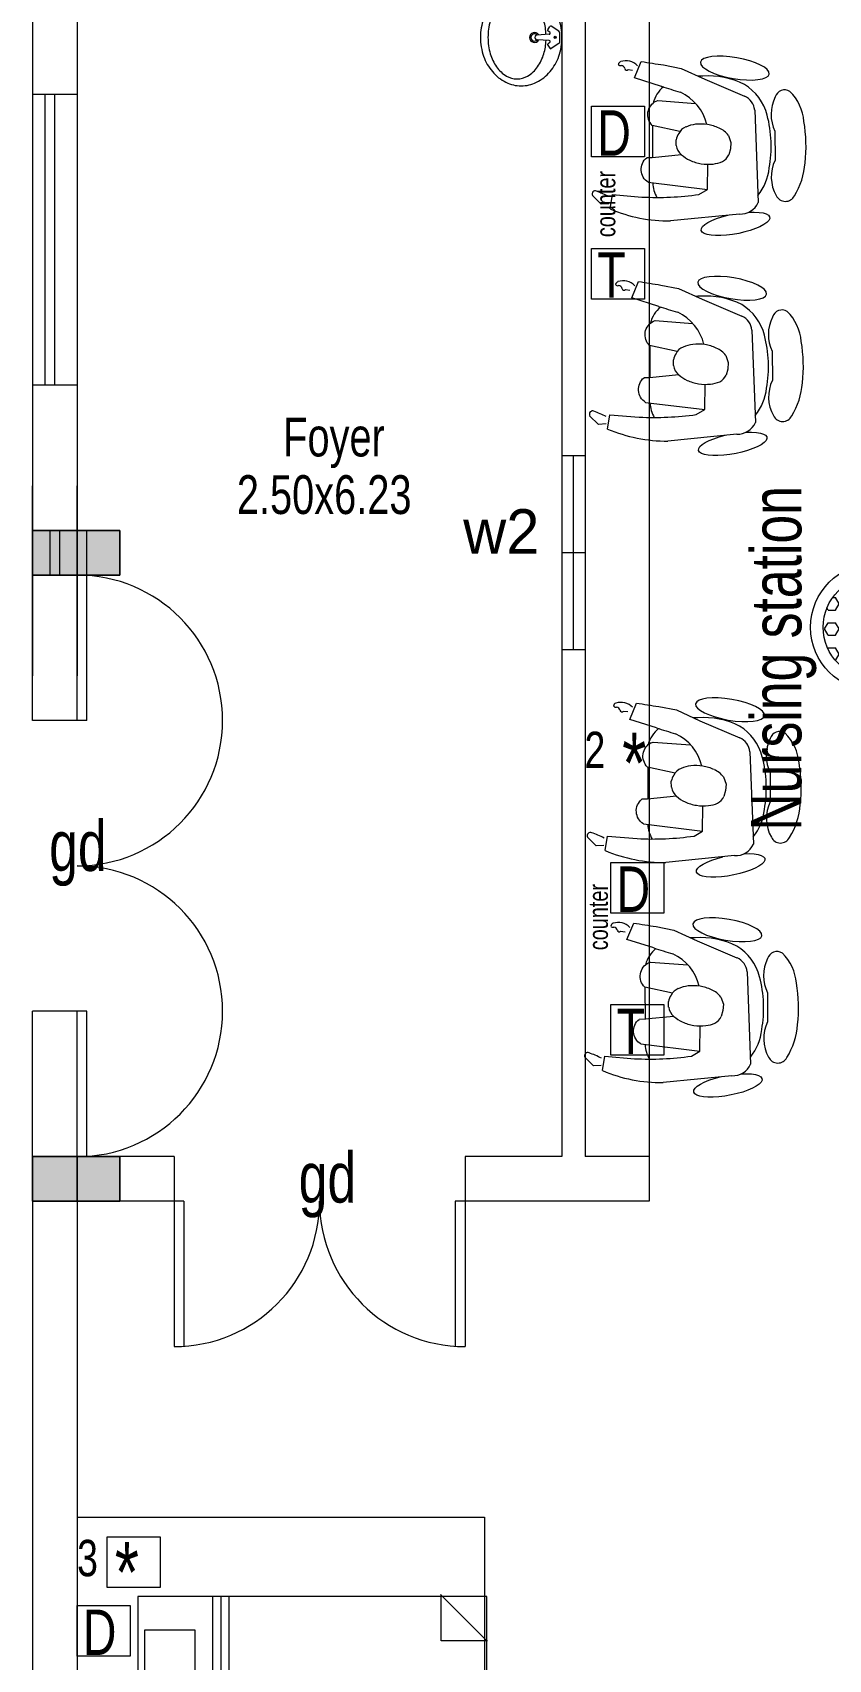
# Model space of a CAD drawing. Header units: metres. Extents: x 191982 to 427160, y -8904 to 80370.
# Drawn here: x 356010 to 360114, y 26608 to 35001 of the extents above; entities that cross this region are included whole.
import ezdxf

# ---------------------------------------------------------------- set-up
doc = ezdxf.new("R2010")
doc.units = ezdxf.units.M
doc.header["$LTSCALE"] = 700
doc.header["$MEASUREMENT"] = 0
doc.layers.get('0').update_dxf_attribs({"lineweight": 9})
for name, color, linetype, lineweight in [('elevations', 22, 'Continuous', 9), ('FURNITURE', 7, 'Continuous', 9), ('MAIN GATE', 7, 'Continuous', 9), ('NEW PLANS', 7, 'Continuous', 9), ('PLAN', 7, 'Continuous', 9), ('TEXT', 7, 'Continuous', 9)]:
    doc.layers.add(name, color=color, linetype=linetype, lineweight=lineweight)
doc.styles.add('RVR', font='MOD20.TTF')
doc.styles.get("Standard").update_dxf_attribs({"font": 'swisscl.ttf'})

# ---------------------------------------------------------------- blocks, each defined once
blk = doc.blocks.new('BASIN')
at = {"layer": 'PLAN'}
for p, q in [((-0.0664, 0.0159), (-0.1279, 0.0123)), ((-0.0732, 0.0397), (-0.062, 0.0562)), ((-0.0629, 0.0267), (-0.0719, 0.0327)), ((-0.0163, 0.0314), (-0.0551, 0.0576)), ((-0.0103, -0.0193), (-0.0103, 0.0193)), ((-0.0664, -0.0159), (-0.1279, -0.0123)), ((-0.0732, -0.0397), (-0.062, -0.0562)), ((-0.0629, -0.0267), (-0.0719, -0.0327)), ((-0.0163, -0.0315), (-0.0551, -0.0576))]:
    blk.add_line(p, q, dxfattribs=at)
blk.add_lwpolyline([(-0.2102, -0.25, 0.114941), (-0.1316, -0.2317, 0.103853), (-0.0616, -0.1768, 0.091249), (-0.0165, -0.0975, 0.083978), (0, 0, 0.083978), (-0.0165, 0.0975, 0.091249), (-0.0616, 0.1768, 0.103853), (-0.1316, 0.2317, 0.114941), (-0.2102, 0.25, 0.114941), (-0.2887, 0.2317, 0.103853), (-0.3588, 0.1768, 0.091249), (-0.4039, 0.0975, 0.083978), (-0.4204, 0, 0.083978), (-0.4039, -0.0975, 0.091249), (-0.3588, -0.1768, 0.103853), (-0.2887, -0.2317, 0.114941)], format="xyb", close=True, dxfattribs=at)
for points in [[(-0.082, 0.015, 0.058321), (-0.0937, 0.085, 0.08231), (-0.1256, 0.1515, 0.106842), (-0.1772, 0.1994, 0.134388), (-0.2316, 0.2143, 0.134388), (-0.286, 0.1994, 0.106842), (-0.3377, 0.1515, 0.08231), (-0.3696, 0.085, 0.070665), (-0.3816, 0)], [(-0.3816, 0, 0.070665), (-0.3696, -0.085, 0.08231), (-0.3377, -0.1515, 0.106842), (-0.286, -0.1994, 0.134388), (-0.2316, -0.2143, 0.134388), (-0.1772, -0.1994, 0.106842), (-0.1256, -0.1515, 0.08231), (-0.0937, -0.085, 0.058296), (-0.082, -0.015)]]:
    blk.add_lwpolyline(points, format="xyb", dxfattribs=at)
for radius in [0.00569, 0.00369]:
    blk.add_circle((-0.0349, 0), radius, dxfattribs=at)
for centre, radius, start, end in [((-0.142, -0.0004), 0.0257, 30.89641, 331.20825), ((-0.142, -0.0004), 0.0188, 42.66127, 320.64746), ((-0.1279, 0), 0.0123, 89.75733, 270.24267), ((-0.0691, 0.0369), 0.005, 145.96273, 235.96273), ((-0.0663, 0.0218), 0.0059, 268.92232, 55.39757), ((-0.0579, 0.0534), 0.005, 55.96273, 145.96273), ((-0.0247, 0.0197), 0.0144, 358.39997, 54.51472), ((-0.0691, -0.0369), 0.005, 123.91807, 214.03727), ((-0.0663, -0.0218), 0.0059, 304.60243, 91.07768), ((-0.0579, -0.0534), 0.005, 214.03727, 304.00089), ((-0.0247, -0.0197), 0.0144, 305.48528, 1.60003)]:
    blk.add_arc(centre, radius, start, end, dxfattribs=at)
blk = doc.blocks.new('CHAIR HUMAN')
at = {"layer": 'FURNITURE', "color": 8}
for p, q in [((-26.45, 23.08), (-26.56, 20.53)), ((-3.93, 19.47), (-15.58, 23.06)), ((-28.18, 22.59), (-29.99, 21.39)), ((-26.87, 22.25), (-28.18, 22.59)), ((-26.56, 20.53), (-21.37, 19.91)), ((-11.62, 17.49), (-10.32, 16.32)), ((-20.78, 17.15), (-10.32, 16.32)), ((-10.32, 16.32), (-11.13, 11.96)), ((-4.91, 0.99), (-1.09, 16.82)), ((-20.96, 12.75), (-21.91, 12.95)), ((-16.02, 11.22), (-20.96, 12.75)), ((-17.24, 9.83), (-17.46, 8.82)), ((-17.08, 7.25), (-22.07, 7.18)), ((-8.57, 6.25), (-7.89, 7.38)), ((-21.86, 0.1), (-26.79, -0.42)), ((-21.97, 2.68), (-15.4, 1.86)), ((-28.18, -1.64), (-27.4, -1.72)), ((-26.79, -0.42), (-26.2, -3.51)), ((-19.05, -3.7), (-14.6, -2.65)), ((-14.6, -2.65), (-7.15, -1.1)), ((-26.2, -3.51), (-26.2, -3.51)), ((-26.2, -3.51), (-26.2, -3.51)), ((-22.22, -3.67), (-19.05, -3.7))]:
    blk.add_line(p, q, dxfattribs=at)
at = {"layer": 'FURNITURE', "color": 253}
for p, q in [((-7.74, 8.53), (-7.84, 9.63)), ((-7.89, 7.38), (-7.74, 8.53))]:
    blk.add_line(p, q, dxfattribs=at)
at = {"layer": 'FURNITURE'}
blk.add_line((-22.25, 2.83), (-21.97, 2.68), dxfattribs=at)
for points in [[(-20.01, 17.09, -0.12585), (-18.76, 19.46, -0.12585)], [(-1.39, 15.6, -0.1466), (-0.38, 10.46, -0.10836), (-2.58, 1.41, -0.19652), (-7.57, -3.09, -0.140333), (-15.07, -3.08, -0.015809), (-15.85, -2.91, -0.015809)], [(-21.47, 0.14, -0.171126), (-22.7, 3.27)]]:
    blk.add_lwpolyline(points, format="xyb", dxfattribs=at)
blk.add_lwpolyline([(-0.68, 3.9), (0.35, 8.92, -0.246024), (1.78, 15, -0.627364), (4.93, 14.41, -0.121702), (5.63, 8.35, -0.072521), (3.99, 1.22, -0.181268), (0.53, -3.48, -0.504268), (-1.83, -2.01, -0.233344), (-0.68, 3.9, -0.38021)], format="xyb", close=True, dxfattribs=at)
blk.add_lwpolyline([(-22.03, 7.18), (-20.9, 12.74)], dxfattribs=at)
at = {"layer": 'FURNITURE', "color": 8}
for centre, start, end in [((-19.84, 14.64), 110.5954, 219.206), ((-20.6, 4.94), 123.3791, 231.9897)]:
    blk.add_arc(centre, 2.68, start, end, dxfattribs=at)
at = {"layer": 'FURNITURE', "color": 8, "extrusion": (0, 0, -1)}
for centre, major_axis, ratio, start_param, end_param in [((-21.07, 0.76), (24.86, -0.06), 0.919648, 4.491971, 4.932807), ((-29.52, 21.04), (0, -0.588), 1, -0.181994, 2.206091), ((-37.86, 66.35), (46.66, 0), 1, 1.337822, 1.388802), ((-27.59, -25.99), (47.8, -11.87), 0.939866, 4.610213, 4.814565), ((-4.47, 16.04), (3.47, 0), 1, 4.867739, 6.055789), ((-13.09, 6.41), (0, -5.63), 1, 2.594814, 2.913029), ((-12.59, 4.24), (0, -7.86), 1, 2.913029, 3.182008), ((-12.59, 4.24), (7.86, 0), 1, 4.752804, 5.021783), ((-11.96, 6.18), (0, -5.82), 1, 3.450037, 3.73676), ((-14.56, 8.79), (0, -2.9), 1, 1.166218, 1.580842), ((-14.85, 8.96), (2.54, 0), 1, 3.491617, 4.236706), ((-10.5, 8.91), (0, -2.76), 1, 3.85574, 4.450397), ((-15.1, 8.15), (2.18, 0), 1, 2.108812, 2.908893), ((-12.91, 10.84), (0, -5.63), 1, 0.309394, 0.627609), ((-11.21, 9.18), (3.94, 0), 1, 0.836911, 1.376484), ((-20.3, 8.59), (8.35, 0), 1, 0.429031, 1.337682), ((-12.23, 12.96), (0, -7.86), 1, 0.040415, 0.309394), ((-12.23, 12.96), (0, -7.86), 1, -0.228563, 0.040415), ((6.06, -246.49), (0, -248.16), 1, 3.028829, 3.042968), ((-7.75, 1.79), (2.95, 0), 1, 0.274705, 1.364745), ((-29.74, -2.48), (0.428, 0), 1, 3.842995, 5.296205), ((-28.34, -0.27), (2.87, 0), 1, 0.966213, 2.087194), ((-29.43, -1.43), (0, -0.689), 1, -1.1852, 0.10245), ((-28.47, -1.82), (0, -0.345), 1, 1.956393, 4.171446), ((-34.81, -265.82), (0, -262.45), 1, 3.174422, 3.189594)]:
    blk.add_ellipse(centre, major_axis=major_axis, ratio=ratio, start_param=start_param, end_param=end_param, dxfattribs=at)
at = {"layer": 'FURNITURE'}
blk.add_ellipse((-4.28, 21.29, -17.21), major_axis=(-5.69, 2.31), ratio=0.286876, start_param=2.025834, end_param=7.681694, dxfattribs=at)
at = {"layer": 'FURNITURE', "color": 253, "extrusion": (0, 0, -1)}
blk.add_ellipse((-29.46, -2.23), major_axis=(0.602, 0), ratio=1, start_param=2.087194, end_param=3.199031, dxfattribs=at)
at = {"layer": 'FURNITURE'}
blk.add_ellipse((-9.79, -5.6, -17.21), major_axis=(-6.15, 0.17), ratio=0.3, dxfattribs=at)
blk = doc.blocks.new('A$C68D14229')
for p, q in [((0.53, 0.15), (0.53, 72.15)), ((0.53, 72.15), (36.53, 72.15)), ((36.53, 72.15), (36.53, 0.15)), ((22.29, 60.4), (22.29, 0.15)), ((23.96, 60.4), (23.96, 0.15)), ((25.62, 60.4), (25.62, 0.15)), ((0.53, 56.71), (36, 56.69)), ((0.53, 55.02), (36, 55.02)), ((0.53, 53.36), (36, 53.36)), ((0.11, 9.73), (9.63, 0.15)), ((9.63, 9.58), (0.11, 9.58)), ((9.63, 0), (9.63, 9.58)), ((36.53, 0.15), (0.53, 0.15))]:
    blk.add_line(p, q)
blk.add_lwpolyline([(29.63, 70.7), (7.38, 70.7), (7.38, 60.4), (29.63, 60.4)], close=True)
blk = doc.blocks.new('DAS')
at = {"layer": 'MAIN GATE'}
h = blk.add_hatch(dxfattribs=at)
h.set_pattern_fill('HEX', color=1, scale=0.3, style=0)
h.paths.add_polyline_path([(-3163.779, -2.1999, 1), (-3163.253, -2.1999, 1)])
at = {"layer": 'MAIN GATE', "color": 5}
for radius in [0.3279, 0.263]:
    blk.add_circle((-3163.516, -2.1999), radius, dxfattribs=at)
at = {"layer": 'NEW PLANS', "color": 7}
blk.add_text('SP', height=0.144, dxfattribs=at).set_placement((-3163.6314, -2.2621))

msp = doc.modelspace()

# ---------------------------------------------------------------- hatches: boundary and pattern name
at = {"layer": 'NEW PLANS'}
for points in [[(356459.904, 32201.692), (356459.904, 32431.692), (356009.904, 32431.692), (356009.904, 32201.692)], [(356229.904, 32431.692), (356009.904, 32431.692), (356009.904, 32201.692), (356229.904, 32201.692)], [(356229.904, 32431.692), (356009.904, 32431.692), (356009.904, 32201.692), (356229.904, 32201.692)], [(356229.904, 32431.692), (356009.904, 32431.692), (356009.904, 32201.692), (356229.904, 32201.692)], [(356229.904, 32431.692), (356009.904, 32431.692), (356009.904, 32201.692), (356229.904, 32201.692)], [(356239.904, 32431.692), (356239.904, 32201.692), (356009.904, 32201.692), (356009.904, 32431.692)], [(356239.904, 32431.692), (356239.904, 32201.692), (356009.904, 32201.692), (356009.904, 32431.692)], [(356239.904, 32431.692), (356239.904, 32201.692), (356009.904, 32201.692), (356009.904, 32431.692)], [(356239.904, 32431.692), (356239.904, 32201.692), (356009.904, 32201.692), (356009.904, 32431.692)], [(356229.904, 32431.692), (356009.904, 32431.692), (356009.904, 32201.692), (356229.904, 32201.692)], [(356229.904, 32431.692), (356009.904, 32431.692), (356009.904, 32201.692), (356229.904, 32201.692)], [(356239.904, 32431.692), (356239.904, 32201.692), (356009.904, 32201.692), (356009.904, 32431.692)], [(356239.904, 32431.692), (356239.904, 32201.692), (356009.904, 32201.692), (356009.904, 32431.692)], [(356239.904, 32431.692), (356239.904, 32201.692), (356009.904, 32201.692), (356009.904, 32431.692)], [(356229.904, 32431.692), (356009.904, 32431.692), (356009.904, 32201.692), (356229.904, 32201.692)], [(356229.904, 32431.692), (356009.904, 32431.692), (356009.904, 32201.692), (356229.904, 32201.692)], [(356239.904, 32431.692), (356239.904, 32201.692), (356009.904, 32201.692), (356009.904, 32431.692)], [(356239.904, 32431.692), (356239.904, 32201.692), (356009.904, 32201.692), (356009.904, 32431.692)], [(356229.904, 32431.692), (356009.904, 32431.692), (356009.904, 32201.692), (356229.904, 32201.692)], [(356229.904, 32431.692), (356009.904, 32431.692), (356009.904, 32201.692), (356229.904, 32201.692)], [(356229.904, 32431.692), (356229.904, 32201.692), (356459.904, 32201.692), (356459.904, 32431.692)], [(356229.904, 32431.692), (356229.904, 32201.692), (356459.904, 32201.692), (356459.904, 32431.692)], [(356229.904, 32431.692), (356229.904, 32201.692), (356459.904, 32201.692), (356459.904, 32431.692)], [(356229.904, 32431.692), (356229.904, 32201.692), (356459.904, 32201.692), (356459.904, 32431.692)], [(356229.904, 32431.692), (356229.904, 32201.692), (356459.904, 32201.692), (356459.904, 32431.692)], [(356229.904, 32431.692), (356229.904, 32201.692), (356459.904, 32201.692), (356459.904, 32431.692)], [(356229.904, 32431.692), (356229.904, 32201.692), (356459.904, 32201.692), (356459.904, 32431.692)], [(356229.904, 32431.692), (356229.904, 32201.692), (356459.904, 32201.692), (356459.904, 32431.692)], [(356229.904, 32431.692), (356229.904, 32201.692), (356459.904, 32201.692), (356459.904, 32431.692)], [(356229.904, 32431.692), (356229.904, 32201.692), (356459.904, 32201.692), (356459.904, 32431.692)], [(356459.904, 32431.692), (356459.904, 32201.692), (356239.904, 32201.692), (356239.904, 32431.692)], [(356459.904, 32431.692), (356459.904, 32201.692), (356239.904, 32201.692), (356239.904, 32431.692)], [(356459.904, 32431.692), (356459.904, 32201.692), (356239.904, 32201.692), (356239.904, 32431.692)], [(356459.904, 32431.692), (356459.904, 32201.692), (356239.904, 32201.692), (356239.904, 32431.692)], [(356459.904, 32431.692), (356459.904, 32201.692), (356239.904, 32201.692), (356239.904, 32431.692)], [(356459.904, 32431.692), (356459.904, 32201.692), (356239.904, 32201.692), (356239.904, 32431.692)], [(356459.904, 32431.692), (356459.904, 32201.692), (356239.904, 32201.692), (356239.904, 32431.692)], [(356459.904, 32431.692), (356459.904, 32201.692), (356239.904, 32201.692), (356239.904, 32431.692)], [(356459.904, 32431.692), (356459.904, 32201.692), (356239.904, 32201.692), (356239.904, 32431.692)], [(356459.904, 28971.692), (356459.904, 29201.692), (356009.904, 29201.692), (356009.904, 28971.692)], [(356229.904, 29201.692), (356009.904, 29201.692), (356009.904, 28971.692), (356229.904, 28971.692)], [(356229.904, 29201.692), (356009.904, 29201.692), (356009.904, 28971.692), (356229.904, 28971.692)], [(356229.904, 29201.692), (356009.904, 29201.692), (356009.904, 28971.692), (356229.904, 28971.692)], [(356229.904, 29201.692), (356009.904, 29201.692), (356009.904, 28971.692), (356229.904, 28971.692)], [(356239.904, 29201.692), (356239.904, 28971.692), (356009.904, 28971.692), (356009.904, 29201.692)], [(356239.904, 29201.692), (356239.904, 28971.692), (356009.904, 28971.692), (356009.904, 29201.692)], [(356239.904, 29201.692), (356239.904, 28971.692), (356009.904, 28971.692), (356009.904, 29201.692)], [(356229.904, 29201.692), (356009.904, 29201.692), (356009.904, 28971.692), (356229.904, 28971.692)], [(356229.904, 29201.692), (356009.904, 29201.692), (356009.904, 28971.692), (356229.904, 28971.692)], [(356239.904, 29201.692), (356239.904, 28971.692), (356009.904, 28971.692), (356009.904, 29201.692)], [(356239.904, 29201.692), (356239.904, 28971.692), (356009.904, 28971.692), (356009.904, 29201.692)], [(356229.904, 29201.692), (356009.904, 29201.692), (356009.904, 28971.692), (356229.904, 28971.692)], [(356229.904, 29201.692), (356009.904, 29201.692), (356009.904, 28971.692), (356229.904, 28971.692)], [(356229.904, 29201.692), (356229.904, 28971.692), (356459.904, 28971.692), (356459.904, 29201.692)], [(356229.904, 29201.692), (356229.904, 28971.692), (356459.904, 28971.692), (356459.904, 29201.692)], [(356229.904, 29201.692), (356229.904, 28971.692), (356459.904, 28971.692), (356459.904, 29201.692)], [(356229.904, 29201.692), (356229.904, 28971.692), (356459.904, 28971.692), (356459.904, 29201.692)], [(356229.904, 29201.692), (356229.904, 28971.692), (356459.904, 28971.692), (356459.904, 29201.692)], [(356229.904, 29201.692), (356229.904, 28971.692), (356459.904, 28971.692), (356459.904, 29201.692)], [(356229.904, 29201.692), (356229.904, 28971.692), (356459.904, 28971.692), (356459.904, 29201.692)], [(356229.904, 29201.692), (356229.904, 28971.692), (356459.904, 28971.692), (356459.904, 29201.692)], [(356459.904, 29201.692), (356459.904, 28971.692), (356239.904, 28971.692), (356239.904, 29201.692)], [(356459.904, 29201.692), (356459.904, 28971.692), (356239.904, 28971.692), (356239.904, 29201.692)], [(356459.904, 29201.692), (356459.904, 28971.692), (356239.904, 28971.692), (356239.904, 29201.692)], [(356459.904, 29201.692), (356459.904, 28971.692), (356239.904, 28971.692), (356239.904, 29201.692)], [(356459.904, 29201.692), (356459.904, 28971.692), (356239.904, 28971.692), (356239.904, 29201.692)]]:
    msp.add_hatch(color=256, dxfattribs=at).paths.add_polyline_path(points)

# ---------------------------------------------------------------- linework, layer by layer
for points in [[(358892.617, 34620.38), (359165.174, 34620.38), (359165.174, 34358.878), (358892.617, 34358.878)], [(358892.617, 33887.297), (359165.174, 33887.297), (359165.174, 33625.795), (358892.617, 33625.795)], [(358991.852, 30719.082), (359264.408, 30719.082), (359264.408, 30457.58), (358991.852, 30457.58)], [(358991.852, 29985.999), (359264.408, 29985.999), (359264.408, 29724.497), (358991.852, 29724.497)], [(356395.32, 27240.873), (356668.127, 27240.873), (356668.127, 26979.13), (356395.32, 26979.13)], [(356239.904, 26885.419), (356512.46, 26885.419), (356512.46, 26623.917), (356239.904, 26623.917)]]:
    msp.add_lwpolyline(points, close=True)
at = {"layer": 'elevations'}
for p, q in [((356239.904, 27341.692), (358339.904, 27341.692)), ((358339.904, 27341.692), (358339.904, 22741.692))]:
    msp.add_line(p, q, dxfattribs=at)
at = {"layer": 'FURNITURE'}
for p, q in [((359189.904, 35431.692), (359189.904, 32431.692)), ((359189.904, 32431.692), (359189.904, 29201.692))]:
    msp.add_line(p, q, dxfattribs=at)
at = {"layer": 'NEW PLANS'}
for p, q in [((356009.904, 39641.692), (356009.904, 31681.692)), ((356239.904, 35431.692), (356239.904, 31681.692)), ((358739.904, 35431.692), (358739.904, 29201.692)), ((358859.904, 35431.692), (358859.904, 29201.692)), ((356239.904, 34681.692), (356009.904, 34681.692)), ((356074.904, 33181.692), (356074.904, 34681.692)), ((356124.904, 33181.692), (356124.904, 34681.692)), ((356239.904, 33181.692), (356009.904, 33181.692)), ((358859.904, 32816.692), (358739.904, 32816.692)), ((358799.904, 31816.692), (358799.904, 32816.692)), ((356009.904, 32431.692), (356009.904, 32661.692)), ((356009.904, 32431.692), (356009.904, 32661.692)), ((356009.904, 32431.692), (356009.904, 32661.692)), ((356009.904, 32431.692), (356009.904, 32661.692)), ((356009.904, 32431.692), (356009.904, 32661.692)), ((356009.904, 32431.692), (356009.904, 32661.692)), ((356009.904, 32431.692), (356009.904, 32661.692)), ((356009.904, 32431.692), (356009.904, 32661.692)), ((356009.904, 31681.692), (356009.904, 32661.692)), ((356009.904, 32431.692), (356009.904, 32661.692)), ((356009.904, 32431.692), (356009.904, 32661.692)), ((356009.904, 32431.692), (356009.904, 32661.692)), ((356009.904, 32431.692), (356009.904, 32661.692)), ((356009.904, 32431.692), (356009.904, 32661.692)), ((356009.904, 32431.692), (356009.904, 32661.692)), ((356009.904, 32431.692), (356009.904, 32661.692)), ((356009.904, 32431.692), (356009.904, 32661.692)), ((356009.904, 32201.692), (356009.904, 32661.692)), ((356239.904, 31681.692), (356239.904, 32661.692)), ((356239.904, 32201.692), (356239.904, 32661.692)), ((356009.904, 32481.692), (356009.904, 32431.692)), ((356009.904, 32431.692), (356459.904, 32431.692)), ((356009.904, 32431.692), (356459.904, 32431.692)), ((356009.904, 32431.692), (356459.904, 32431.692)), ((356009.904, 32431.692), (356459.904, 32431.692)), ((356459.904, 32431.692), (356009.904, 32431.692)), ((356459.904, 32431.692), (356009.904, 32431.692)), ((356459.904, 32431.692), (356009.904, 32431.692)), ((356459.904, 32431.692), (356009.904, 32431.692)), ((356459.904, 32431.692), (356009.904, 32431.692)), ((356459.904, 32431.692), (356009.904, 32431.692)), ((356459.904, 32431.692), (356009.904, 32431.692)), ((356459.904, 32431.692), (356009.904, 32431.692)), ((356459.904, 32431.692), (356009.904, 32431.692)), ((356459.904, 32431.692), (356009.904, 32431.692)), ((356459.904, 32431.692), (356009.904, 32431.692)), ((356459.904, 32431.692), (356009.904, 32431.692)), ((356459.904, 32431.692), (356009.904, 32431.692)), ((356459.904, 32431.692), (356009.904, 32431.692)), ((356459.904, 32431.692), (356009.904, 32431.692)), ((356459.904, 32431.692), (356009.904, 32431.692)), ((356459.904, 32431.692), (356009.904, 32431.692)), ((356459.904, 32431.692), (356009.904, 32431.692)), ((356459.904, 32431.692), (356009.904, 32431.692)), ((356459.904, 32431.692), (356009.904, 32431.692)), ((356459.904, 32431.692), (356009.904, 32431.692)), ((356459.904, 32431.692), (356009.904, 32431.692)), ((356459.904, 32431.692), (356009.904, 32431.692)), ((356459.904, 32431.692), (356009.904, 32431.692)), ((356459.904, 32431.692), (356009.904, 32431.692)), ((356459.904, 32431.692), (356009.904, 32431.692)), ((356459.904, 32431.692), (356009.904, 32431.692)), ((356459.904, 32431.692), (356009.904, 32431.692)), ((356459.904, 32431.692), (356009.904, 32431.692)), ((356459.904, 32431.692), (356009.904, 32431.692)), ((356459.904, 32431.692), (356009.904, 32431.692)), ((356459.904, 32431.692), (356009.904, 32431.692)), ((356459.904, 32431.692), (356009.904, 32431.692)), ((356009.904, 32201.692), (356009.904, 32431.692)), ((356009.904, 32431.692), (356459.904, 32431.692)), ((356009.904, 32431.692), (356459.904, 32431.692)), ((356009.904, 32201.692), (356009.904, 32431.692)), ((356459.904, 32431.692), (356009.904, 32431.692)), ((356009.904, 32431.692), (356459.904, 32431.692)), ((356009.904, 32431.692), (356459.904, 32431.692)), ((356009.904, 32431.692), (356459.904, 32431.692)), ((356009.904, 32431.692), (356459.904, 32431.692)), ((356459.904, 32431.692), (356009.904, 32431.692)), ((356459.904, 32431.692), (356009.904, 32431.692)), ((356459.904, 32431.692), (356009.904, 32431.692)), ((356459.904, 32431.692), (356009.904, 32431.692)), ((356459.904, 32431.692), (356009.904, 32431.692)), ((356459.904, 32431.692), (356009.904, 32431.692)), ((356459.904, 32431.692), (356009.904, 32431.692)), ((356459.904, 32431.692), (356009.904, 32431.692)), ((356459.904, 32431.692), (356009.904, 32431.692)), ((356459.904, 32431.692), (356009.904, 32431.692)), ((356459.904, 32431.692), (356009.904, 32431.692)), ((356459.904, 32431.692), (356009.904, 32431.692)), ((356459.904, 32431.692), (356009.904, 32431.692)), ((356459.904, 32431.692), (356009.904, 32431.692)), ((356459.904, 32431.692), (356009.904, 32431.692)), ((356459.904, 32431.692), (356009.904, 32431.692)), ((356459.904, 32431.692), (356009.904, 32431.692)), ((356459.904, 32431.692), (356009.904, 32431.692)), ((356459.904, 32431.692), (356009.904, 32431.692)), ((356459.904, 32431.692), (356009.904, 32431.692)), ((356459.904, 32431.692), (356009.904, 32431.692)), ((356459.904, 32431.692), (356009.904, 32431.692)), ((356459.904, 32431.692), (356009.904, 32431.692)), ((356459.904, 32431.692), (356009.904, 32431.692)), ((356459.904, 32431.692), (356009.904, 32431.692)), ((356459.904, 32431.692), (356009.904, 32431.692)), ((356459.904, 32431.692), (356009.904, 32431.692)), ((356459.904, 32431.692), (356009.904, 32431.692)), ((356459.904, 32431.692), (356009.904, 32431.692)), ((356459.904, 32431.692), (356009.904, 32431.692)), ((356459.904, 32431.692), (356009.904, 32431.692)), ((356459.904, 32431.692), (356009.904, 32431.692)), ((356459.904, 32431.692), (356009.904, 32431.692)), ((356009.904, 32201.692), (356009.904, 32431.692)), ((356009.904, 32431.692), (356459.904, 32431.692)), ((356009.904, 32201.692), (356009.904, 32431.692)), ((356009.904, 32201.692), (356009.904, 32431.692)), ((356009.904, 32431.692), (356459.904, 32431.692)), ((356009.904, 32431.692), (356459.904, 32431.692)), ((356009.904, 32431.692), (356459.904, 32431.692)), ((356009.904, 32431.692), (356459.904, 32431.692)), ((356459.904, 32431.692), (356009.904, 32431.692)), ((356459.904, 32431.692), (356009.904, 32431.692)), ((356459.904, 32431.692), (356009.904, 32431.692)), ((356459.904, 32431.692), (356009.904, 32431.692)), ((356459.904, 32431.692), (356009.904, 32431.692)), ((356459.904, 32431.692), (356009.904, 32431.692)), ((356459.904, 32431.692), (356009.904, 32431.692)), ((356459.904, 32431.692), (356009.904, 32431.692)), ((356459.904, 32431.692), (356009.904, 32431.692)), ((356459.904, 32431.692), (356009.904, 32431.692)), ((356459.904, 32431.692), (356009.904, 32431.692)), ((356459.904, 32431.692), (356009.904, 32431.692)), ((356459.904, 32431.692), (356009.904, 32431.692)), ((356459.904, 32431.692), (356009.904, 32431.692)), ((356459.904, 32431.692), (356009.904, 32431.692)), ((356459.904, 32431.692), (356009.904, 32431.692)), ((356459.904, 32431.692), (356009.904, 32431.692)), ((356009.904, 32431.692), (356459.904, 32431.692)), ((356009.904, 32431.692), (356459.904, 32431.692)), ((356009.904, 32431.692), (356459.904, 32431.692)), ((356009.904, 32431.692), (356459.904, 32431.692)), ((356009.904, 32201.692), (356009.904, 32431.692)), ((356009.904, 32201.692), (356009.904, 32431.692)), ((356459.904, 32431.692), (356009.904, 32431.692)), ((356459.904, 32431.692), (356009.904, 32431.692)), ((356459.904, 32431.692), (356009.904, 32431.692)), ((356459.904, 32431.692), (356009.904, 32431.692)), ((356459.904, 32431.692), (356009.904, 32431.692)), ((356459.904, 32431.692), (356009.904, 32431.692)), ((356459.904, 32431.692), (356009.904, 32431.692)), ((356459.904, 32431.692), (356009.904, 32431.692)), ((356459.904, 32431.692), (356009.904, 32431.692)), ((356459.904, 32431.692), (356009.904, 32431.692)), ((356459.904, 32431.692), (356009.904, 32431.692)), ((356459.904, 32431.692), (356009.904, 32431.692)), ((356459.904, 32431.692), (356009.904, 32431.692)), ((356459.904, 32431.692), (356009.904, 32431.692)), ((356009.904, 32431.692), (356459.904, 32431.692)), ((356459.904, 32431.692), (356009.904, 32431.692)), ((356459.904, 32431.692), (356009.904, 32431.692)), ((356009.904, 32201.692), (356009.904, 32431.692)), ((356009.904, 32201.692), (356009.904, 32431.692)), ((356459.904, 32431.692), (356009.904, 32431.692)), ((356459.904, 32431.692), (356009.904, 32431.692)), ((356459.904, 32431.692), (356009.904, 32431.692)), ((356459.904, 32431.692), (356009.904, 32431.692)), ((356459.904, 32431.692), (356009.904, 32431.692)), ((356459.904, 32431.692), (356009.904, 32431.692)), ((356459.904, 32431.692), (356009.904, 32431.692)), ((356459.904, 32431.692), (356009.904, 32431.692)), ((356459.904, 32431.692), (356009.904, 32431.692)), ((356009.904, 32431.692), (356459.904, 32431.692)), ((356459.904, 32431.692), (356009.904, 32431.692)), ((356459.904, 32431.692), (356009.904, 32431.692)), ((356009.904, 32201.692), (356009.904, 32431.692)), ((356009.904, 32201.692), (356009.904, 32431.692)), ((356459.904, 32431.692), (356009.904, 32431.692)), ((356459.904, 32431.692), (356009.904, 32431.692)), ((356459.904, 32431.692), (356009.904, 32431.692)), ((356459.904, 32431.692), (356009.904, 32431.692)), ((356009.904, 32431.692), (356459.904, 32431.692)), ((356459.904, 32431.692), (356009.904, 32431.692)), ((356459.904, 32431.692), (356009.904, 32431.692)), ((356009.904, 32201.692), (356009.904, 32431.692)), ((356009.904, 32201.692), (356009.904, 32431.692)), ((356009.904, 31451.692), (356009.904, 32431.692)), ((356099.904, 32201.692), (356099.904, 32431.692)), ((356149.904, 32201.692), (356149.904, 32431.692)), ((356239.904, 32201.692), (356239.904, 32431.692)), ((356239.904, 32201.692), (356239.904, 32431.692)), ((356239.904, 31451.692), (356239.904, 32431.692)), ((356289.904, 31451.692), (356289.904, 32431.692)), ((356459.904, 32201.692), (356459.904, 32431.692)), ((356459.904, 32431.692), (356459.904, 32201.692)), ((356459.904, 32201.692), (356459.904, 32431.692)), ((356459.904, 32201.692), (356459.904, 32431.692)), ((356459.904, 32201.692), (356459.904, 32431.692)), ((356459.904, 32201.692), (356459.904, 32431.692)), ((356459.904, 32201.692), (356459.904, 32431.692)), ((356459.904, 32201.692), (356459.904, 32431.692)), ((356459.904, 32201.692), (356459.904, 32431.692)), ((356459.904, 32201.692), (356459.904, 32431.692)), ((356459.904, 32201.692), (356459.904, 32431.692)), ((358859.904, 32316.692), (358739.904, 32316.692)), ((356009.904, 32201.692), (356459.904, 32201.692)), ((356009.904, 32201.692), (356459.904, 32201.692)), ((356009.904, 32201.692), (356459.904, 32201.692)), ((356009.904, 32201.692), (356459.904, 32201.692)), ((356009.904, 32201.692), (356459.904, 32201.692)), ((356009.904, 32201.692), (356459.904, 32201.692)), ((356459.904, 32201.692), (356009.904, 32201.692)), ((356459.904, 32201.692), (356009.904, 32201.692)), ((356459.904, 32201.692), (356009.904, 32201.692)), ((356459.904, 32201.692), (356009.904, 32201.692)), ((356459.904, 32201.692), (356009.904, 32201.692)), ((356459.904, 32201.692), (356009.904, 32201.692)), ((356459.904, 32201.692), (356009.904, 32201.692)), ((356459.904, 32201.692), (356009.904, 32201.692)), ((356459.904, 32201.692), (356009.904, 32201.692)), ((356459.904, 32201.692), (356009.904, 32201.692)), ((356459.904, 32201.692), (356009.904, 32201.692)), ((356459.904, 32201.692), (356009.904, 32201.692)), ((356459.904, 32201.692), (356009.904, 32201.692)), ((356459.904, 32201.692), (356009.904, 32201.692)), ((356459.904, 32201.692), (356009.904, 32201.692)), ((356459.904, 32201.692), (356009.904, 32201.692)), ((356459.904, 32201.692), (356009.904, 32201.692)), ((356459.904, 32201.692), (356009.904, 32201.692)), ((356459.904, 32201.692), (356009.904, 32201.692)), ((356459.904, 32201.692), (356009.904, 32201.692)), ((356459.904, 32201.692), (356009.904, 32201.692)), ((356459.904, 32201.692), (356009.904, 32201.692)), ((356459.904, 32201.692), (356009.904, 32201.692)), ((356459.904, 32201.692), (356009.904, 32201.692)), ((356459.904, 32201.692), (356009.904, 32201.692)), ((356459.904, 32201.692), (356009.904, 32201.692)), ((356459.904, 32201.692), (356009.904, 32201.692)), ((356459.904, 32201.692), (356009.904, 32201.692)), ((356459.904, 32201.692), (356009.904, 32201.692)), ((356459.904, 32201.692), (356009.904, 32201.692)), ((356459.904, 32201.692), (356009.904, 32201.692)), ((356459.904, 32201.692), (356009.904, 32201.692)), ((356459.904, 32201.692), (356009.904, 32201.692)), ((356239.904, 32201.692), (356459.904, 32201.692)), ((358859.904, 31816.692), (358739.904, 31816.692)), ((356239.904, 31451.692), (356009.904, 31451.692)), ((356289.904, 31451.692), (356239.904, 31451.692)), ((356009.904, 29201.692), (356009.904, 29951.692)), ((356009.904, 29201.692), (356009.904, 29951.692)), ((356239.904, 29951.692), (356009.904, 29951.692)), ((356239.904, 29201.692), (356239.904, 29951.692)), ((356239.904, 29201.692), (356239.904, 29951.692)), ((356289.904, 29951.692), (356239.904, 29951.692)), ((356289.904, 29201.692), (356289.904, 29951.692)), ((356009.904, 29201.692), (356009.904, 29431.692)), ((356009.904, 29201.692), (356009.904, 29431.692)), ((356009.904, 29201.692), (356009.904, 29431.692)), ((356009.904, 29201.692), (356009.904, 29431.692)), ((356009.904, 29201.692), (356009.904, 29431.692)), ((356009.904, 29201.692), (356009.904, 29431.692)), ((356009.904, 29201.692), (356009.904, 22971.692)), ((356009.904, 29201.692), (356459.904, 29201.692)), ((356009.904, 29201.692), (356459.904, 29201.692)), ((356009.904, 29201.692), (356459.904, 29201.692)), ((356009.904, 29201.692), (356459.904, 29201.692)), ((356459.904, 29201.692), (356009.904, 29201.692)), ((356459.904, 29201.692), (356009.904, 29201.692)), ((356459.904, 29201.692), (356009.904, 29201.692)), ((356459.904, 29201.692), (356009.904, 29201.692)), ((356459.904, 29201.692), (356009.904, 29201.692)), ((356459.904, 29201.692), (356009.904, 29201.692)), ((356459.904, 29201.692), (356009.904, 29201.692)), ((356459.904, 29201.692), (356009.904, 29201.692)), ((356459.904, 29201.692), (356009.904, 29201.692)), ((356459.904, 29201.692), (356009.904, 29201.692)), ((356459.904, 29201.692), (356009.904, 29201.692)), ((356459.904, 29201.692), (356009.904, 29201.692)), ((356459.904, 29201.692), (356009.904, 29201.692)), ((356459.904, 29201.692), (356009.904, 29201.692)), ((356459.904, 29201.692), (356009.904, 29201.692)), ((356459.904, 29201.692), (356009.904, 29201.692)), ((356459.904, 29201.692), (356009.904, 29201.692)), ((356009.904, 28971.692), (356009.904, 29201.692)), ((356009.904, 29201.692), (356459.904, 29201.692)), ((356009.904, 28971.692), (356009.904, 29201.692)), ((356009.904, 28971.692), (356009.904, 29201.692)), ((356009.904, 29201.692), (356459.904, 29201.692)), ((356009.904, 29201.692), (356459.904, 29201.692)), ((356009.904, 29201.692), (356459.904, 29201.692)), ((356009.904, 29201.692), (356459.904, 29201.692)), ((356459.904, 29201.692), (356009.904, 29201.692)), ((356459.904, 29201.692), (356009.904, 29201.692)), ((356459.904, 29201.692), (356009.904, 29201.692)), ((356459.904, 29201.692), (356009.904, 29201.692)), ((356459.904, 29201.692), (356009.904, 29201.692)), ((356459.904, 29201.692), (356009.904, 29201.692)), ((356459.904, 29201.692), (356009.904, 29201.692)), ((356459.904, 29201.692), (356009.904, 29201.692)), ((356459.904, 29201.692), (356009.904, 29201.692)), ((356459.904, 29201.692), (356009.904, 29201.692)), ((356459.904, 29201.692), (356009.904, 29201.692)), ((356459.904, 29201.692), (356009.904, 29201.692)), ((356459.904, 29201.692), (356009.904, 29201.692)), ((356459.904, 29201.692), (356009.904, 29201.692)), ((356459.904, 29201.692), (356009.904, 29201.692)), ((356459.904, 29201.692), (356009.904, 29201.692)), ((356459.904, 29201.692), (356009.904, 29201.692)), ((356009.904, 29201.692), (356459.904, 29201.692)), ((356009.904, 29201.692), (356459.904, 29201.692)), ((356009.904, 29201.692), (356459.904, 29201.692)), ((356009.904, 29201.692), (356459.904, 29201.692)), ((356009.904, 28971.692), (356009.904, 29201.692)), ((356009.904, 28971.692), (356009.904, 29201.692)), ((356459.904, 29201.692), (356009.904, 29201.692)), ((356459.904, 29201.692), (356009.904, 29201.692)), ((356459.904, 29201.692), (356009.904, 29201.692)), ((356459.904, 29201.692), (356009.904, 29201.692)), ((356459.904, 29201.692), (356009.904, 29201.692)), ((356459.904, 29201.692), (356009.904, 29201.692)), ((356459.904, 29201.692), (356009.904, 29201.692)), ((356459.904, 29201.692), (356009.904, 29201.692)), ((356459.904, 29201.692), (356009.904, 29201.692)), ((356009.904, 29201.692), (356459.904, 29201.692)), ((356459.904, 29201.692), (356009.904, 29201.692)), ((356459.904, 29201.692), (356009.904, 29201.692)), ((356009.904, 28971.692), (356009.904, 29201.692)), ((356009.904, 28971.692), (356009.904, 29201.692)), ((356459.904, 29201.692), (356009.904, 29201.692)), ((356459.904, 29201.692), (356009.904, 29201.692)), ((356459.904, 29201.692), (356009.904, 29201.692)), ((356459.904, 29201.692), (356009.904, 29201.692)), ((356009.904, 29201.692), (356459.904, 29201.692)), ((356459.904, 29201.692), (356009.904, 29201.692)), ((356459.904, 29201.692), (356009.904, 29201.692)), ((356009.904, 28971.692), (356009.904, 29201.692)), ((356009.904, 28971.692), (356009.904, 29201.692)), ((356739.904, 29201.692), (356009.904, 29201.692)), ((356239.904, 29201.692), (356239.904, 26201.692)), ((356239.904, 28971.692), (356239.904, 29201.692)), ((356459.904, 28971.692), (356459.904, 29201.692)), ((356459.904, 29201.692), (356459.904, 28971.692)), ((356459.904, 28971.692), (356459.904, 29201.692)), ((356459.904, 28971.692), (356459.904, 29201.692)), ((356459.904, 28971.692), (356459.904, 29201.692)), ((356459.904, 28971.692), (356459.904, 29201.692)), ((356459.904, 28971.692), (356459.904, 29201.692)), ((356739.904, 29201.692), (356739.904, 28971.692)), ((358739.904, 29201.692), (358239.904, 29201.692)), ((358239.904, 29201.692), (358239.904, 28971.692)), ((359189.904, 29201.692), (358859.904, 29201.692)), ((359189.904, 29201.692), (359189.904, 28971.692)), ((356009.904, 28971.692), (356459.904, 28971.692)), ((356009.904, 28971.692), (356459.904, 28971.692)), ((356009.904, 28971.692), (356459.904, 28971.692)), ((356009.904, 28971.692), (356459.904, 28971.692)), ((356009.904, 28971.692), (356459.904, 28971.692)), ((356009.904, 28971.692), (356459.904, 28971.692)), ((356459.904, 28971.692), (356009.904, 28971.692)), ((356459.904, 28971.692), (356009.904, 28971.692)), ((356459.904, 28971.692), (356009.904, 28971.692)), ((356459.904, 28971.692), (356009.904, 28971.692)), ((356459.904, 28971.692), (356009.904, 28971.692)), ((356459.904, 28971.692), (356009.904, 28971.692)), ((356459.904, 28971.692), (356009.904, 28971.692)), ((356459.904, 28971.692), (356009.904, 28971.692)), ((356459.904, 28971.692), (356009.904, 28971.692)), ((356459.904, 28971.692), (356009.904, 28971.692)), ((356459.904, 28971.692), (356009.904, 28971.692)), ((356459.904, 28971.692), (356009.904, 28971.692)), ((356459.904, 28971.692), (356009.904, 28971.692)), ((356459.904, 28971.692), (356009.904, 28971.692)), ((356459.904, 28971.692), (356009.904, 28971.692)), ((356459.904, 28971.692), (356009.904, 28971.692)), ((356459.904, 28971.692), (356009.904, 28971.692)), ((356789.904, 28971.692), (356009.904, 28971.692)), ((356239.904, 28971.692), (356459.904, 28971.692)), ((356789.904, 28971.692), (356645.976, 28971.692)), ((356739.904, 28971.692), (356739.904, 28221.692)), ((356789.904, 28971.692), (356789.904, 28221.692)), ((359189.904, 28971.692), (358189.904, 28971.692)), ((358189.904, 28971.692), (358189.904, 28221.692)), ((358239.904, 28971.692), (358189.904, 28971.692)), ((358239.904, 28971.692), (358239.904, 28221.692))]:
    msp.add_line(p, q, dxfattribs=at)
for points in [[(356009.904, 32201.692), (356009.904, 32431.692), (356459.904, 32431.692), (356459.904, 32201.692)], [(356459.904, 32201.692), (356459.904, 32431.692), (356009.904, 32431.692), (356009.904, 32201.692)], [(356459.904, 32201.692), (356459.904, 32431.692), (356009.904, 32431.692), (356009.904, 32201.692)], [(356459.904, 32201.692), (356459.904, 32431.692), (356009.904, 32431.692), (356009.904, 32201.692)], [(356459.904, 32201.692), (356459.904, 32431.692), (356009.904, 32431.692), (356009.904, 32201.692)], [(356009.904, 32201.692), (356009.904, 32431.692), (356459.904, 32431.692), (356459.904, 32201.692)], [(356009.904, 32201.692), (356009.904, 32431.692), (356459.904, 32431.692), (356459.904, 32201.692)], [(356009.904, 32201.692), (356009.904, 32431.692), (356459.904, 32431.692), (356459.904, 32201.692)], [(356009.904, 32201.692), (356009.904, 32431.692), (356459.904, 32431.692), (356459.904, 32201.692)], [(356459.904, 32201.692), (356459.904, 32431.692), (356009.904, 32431.692), (356009.904, 32201.692)], [(356459.904, 32201.692), (356459.904, 32431.692), (356009.904, 32431.692), (356009.904, 32201.692)], [(356009.904, 32201.692), (356009.904, 32431.692), (356459.904, 32431.692), (356459.904, 32201.692)], [(356009.904, 32201.692), (356009.904, 32431.692), (356459.904, 32431.692), (356459.904, 32201.692)], [(356009.904, 32201.692), (356009.904, 32431.692), (356459.904, 32431.692), (356459.904, 32201.692)], [(356459.904, 32201.692), (356459.904, 32431.692), (356009.904, 32431.692), (356009.904, 32201.692)], [(356459.904, 32201.692), (356459.904, 32431.692), (356009.904, 32431.692), (356009.904, 32201.692)], [(356009.904, 32201.692), (356009.904, 32431.692), (356459.904, 32431.692), (356459.904, 32201.692)], [(356009.904, 32201.692), (356009.904, 32431.692), (356459.904, 32431.692), (356459.904, 32201.692)], [(356459.904, 32201.692), (356459.904, 32431.692), (356009.904, 32431.692), (356009.904, 32201.692)], [(356459.904, 32201.692), (356459.904, 32431.692), (356009.904, 32431.692), (356009.904, 32201.692)], [(356009.904, 28971.692), (356009.904, 29201.692), (356459.904, 29201.692), (356459.904, 28971.692)], [(356459.904, 28971.692), (356459.904, 29201.692), (356009.904, 29201.692), (356009.904, 28971.692)], [(356459.904, 28971.692), (356459.904, 29201.692), (356009.904, 29201.692), (356009.904, 28971.692)], [(356459.904, 28971.692), (356459.904, 29201.692), (356009.904, 29201.692), (356009.904, 28971.692)], [(356459.904, 28971.692), (356459.904, 29201.692), (356009.904, 29201.692), (356009.904, 28971.692)], [(356009.904, 28971.692), (356009.904, 29201.692), (356459.904, 29201.692), (356459.904, 28971.692)], [(356009.904, 28971.692), (356009.904, 29201.692), (356459.904, 29201.692), (356459.904, 28971.692)], [(356009.904, 28971.692), (356009.904, 29201.692), (356459.904, 29201.692), (356459.904, 28971.692)], [(356459.904, 28971.692), (356459.904, 29201.692), (356009.904, 29201.692), (356009.904, 28971.692)], [(356459.904, 28971.692), (356459.904, 29201.692), (356009.904, 29201.692), (356009.904, 28971.692)], [(356009.904, 28971.692), (356009.904, 29201.692), (356459.904, 29201.692), (356459.904, 28971.692)], [(356009.904, 28971.692), (356009.904, 29201.692), (356459.904, 29201.692), (356459.904, 28971.692)], [(356459.904, 28971.692), (356459.904, 29201.692), (356009.904, 29201.692), (356009.904, 28971.692)], [(356459.904, 28971.692), (356459.904, 29201.692), (356009.904, 29201.692), (356009.904, 28971.692)]]:
    msp.add_lwpolyline(points, close=True, dxfattribs=at)
for centre, start, end in [((356239.904, 31451.692), 270, 90), ((356239.904, 29951.692), 270, 90), ((356739.904, 28971.692), 270, 0), ((358239.904, 28971.692), 180, 270)]:
    msp.add_arc(centre, 750, start, end, dxfattribs=at)

# ---------------------------------------------------------------- block references
at = {"layer": 'FURNITURE'}
for name, p, xscale, yscale, zscale, rotation in [('CHAIR HUMAN', (359866.073, 33464.928), -29.25536651663641, 29.2553665117339, 29.2553665123393, 168.6325072444283), ('CHAIR HUMAN', (359841.073, 30154.868), -29.25536651663641, 29.2553665117339, 29.2553665123393, 168.6325072444283), ('A$C68D14229', (358355.973, 26944.788), -25.000000000091, 25.000000000091, 25, 90)]:
    msp.add_blockref(name, p, dxfattribs=dict(at, xscale=xscale, yscale=yscale, zscale=zscale, rotation=rotation))
at = {"layer": 'MAIN GATE', "xscale": 1000, "yscale": 1000, "zscale": 1000}
msp.add_blockref('DAS', (3523865.398, 34132.677), dxfattribs=at)
at = {"layer": 'NEW PLANS', "xscale": 1000, "yscale": 1000, "zscale": 1000}
msp.add_blockref('BASIN', (358739.904, 34975.923), dxfattribs=at)
at = {"layer": 'TEXT', "xscale": -29.25536651663641, "yscale": 29.2553665117339, "zscale": 29.2553665123393, "rotation": 168.6325072444283}
for p in [(359880.022, 34600.252), (359855.022, 31290.191)]:
    msp.add_blockref('CHAIR HUMAN', p, dxfattribs=at)

# ---------------------------------------------------------------- texts
at = {"attachment_point": 1}
for s, insert, char_height, width in [('D', (358921.62, 34599.964), 234.375, 128.74319), ('T', (358921.62, 33866.882), 234.375, 128.74319), ('2', (358856.144, 31393.709), 187.5, 102.99455), ('*', (359050.231, 31388.23), 312.5, 171.65759), ('D', (359020.855, 30698.666), 234.375, 128.74319), ('T', (359020.855, 29965.584), 234.375, 128.74319), ('3', (356239.904, 27224.541), 187.5, 102.99455), ('*', (356433.991, 27213.653), 312.5, 171.65759), ('D', (356268.906, 26865.004), 234.375, 128.74319)]:
    msp.add_mtext(s, dxfattribs=dict(at, insert=insert, char_height=char_height, width=width))
at = {"layer": 'NEW PLANS'}
for s, height, p in [('Foyer', 200, (357302.272, 32814.053)), ('2.50x6.23', 200, (357063.408, 32517.15)), ('gd', 260, (356095.384, 30675.481)), ('gd', 260, (357382.289, 28964.51))]:
    msp.add_text(s, height=height, dxfattribs=at).set_placement(p)
msp.add_text('Nursing station', height=260, rotation=90, dxfattribs=at).set_placement((359974.151, 30883.226))
at = {"layer": 'NEW PLANS', "style": 'RVR'}
msp.add_text('w2', height=230, dxfattribs=at).set_placement((358230.384, 32311.864))
at = {"layer": 'TEXT'}
for p in [(359014.805, 33945.287), (358976.64, 30266.468)]:
    msp.add_text('counter', height=100, rotation=90, dxfattribs=at).set_placement(p)

doc.saveas('drawing.dxf')
